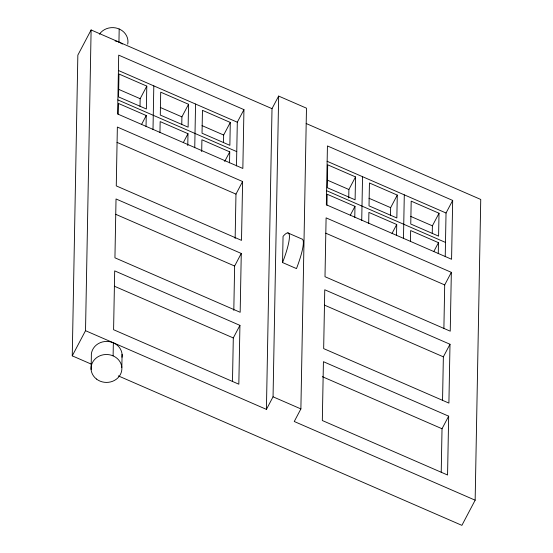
<?xml version="1.0" encoding="UTF-8"?>
<svg xmlns="http://www.w3.org/2000/svg" width="553" height="553" viewBox="0 0 553 553"><rect width="100%" height="100%" fill="white"/><g stroke="black" fill="none" stroke-linecap="round" stroke-linejoin="round"><path stroke-width="0.83" d="M91.584 364.261L72.256 355.849L77.849 55.12L91.114 29.959L272.014 108.658L266.422 409.386L85.521 330.687L91.114 29.959M91.107 369.501L91.349 356.422A15.415 13.963 1.1 0 1 107.116 341.422A15.415 13.963 1.1 0 1 121.999 357.252M113.109 355.869L113.351 342.798M118.943 42.069L119.185 28.991M118.211 114.457L118.418 103.439L146.248 115.542L146.047 126.561M121.84 367.406L122.082 354.328M140.02 106.335L140.165 98.704L146.794 86.123L118.964 74.019L118.542 96.899L146.372 109.003L146.794 86.123M153.001 129.589L153.817 85.881M159.962 132.616L160.163 121.598L187.992 133.702L187.771 145.57M181.771 124.494L181.909 116.863L188.545 104.282L160.709 92.178L160.287 115.059L188.117 127.169L188.545 104.282M194.746 147.755L195.562 104.04M201.693 151.626L201.914 139.757L229.744 151.868L229.536 162.879M223.516 142.653L223.654 135.029L230.29 122.448L202.46 110.337L202.032 133.218L229.861 145.328L230.29 122.448M232.488 381.432L233.297 337.945L239.926 325.364L114.685 270.88L113.593 329.719L238.834 384.204L239.926 325.364M233.808 310.371L234.631 266.034L241.267 253.454L116.026 198.969L114.934 257.809L240.168 312.293L241.267 253.454M235.143 238.461L235.972 194.117L242.601 181.536L117.36 127.059L116.268 185.891L241.509 240.375L242.601 181.536M236.497 165.914L237.306 122.206L243.942 109.625L118.701 55.141L117.609 113.98L242.843 168.465L243.942 109.625M266.422 409.386L273.051 396.805L278.65 96.077L306.48 108.181L300.887 408.916L294.251 421.497L475.151 500.189L461.886 525.35L118.294 375.881M282.562 262.544L283.053 236.394A38.537 6.781 -66.5 0 1 282.562 262.544L296.477 268.599A38.537 6.781 -66.5 0 0 301.744 238.951L287.823 232.896M326.947 205.26L327.148 194.241L354.978 206.345L354.777 217.364M348.736 197.981L348.895 189.506L355.531 176.925L327.694 164.822L327.272 187.702L355.102 199.813L355.531 176.925M361.731 220.391L362.547 176.684M368.692 223.419L368.899 212.4L396.729 224.511L396.522 235.523M390.501 215.297L390.639 207.665L397.275 195.091L369.445 182.981L369.017 205.861L396.847 217.972L397.275 195.091M403.483 238.557L404.291 194.85M410.437 241.578L410.644 230.56L438.474 242.67L438.266 253.689M432.246 233.456L432.391 225.831L439.02 213.251L411.19 201.14L410.761 224.02L438.598 236.131L439.02 213.251M441.218 472.241L442.027 428.748L448.656 416.167L323.422 361.69L322.323 420.522L447.564 475.006L448.656 416.167M442.552 400.324L443.361 356.837L449.997 344.256L324.756 289.772L323.664 348.611L448.905 403.096L449.997 344.256M443.893 328.413L444.702 284.919L451.338 272.339L326.097 217.861L324.998 276.7L450.239 331.178L451.338 272.339M445.227 256.716L446.036 213.009L452.672 200.428L327.431 145.944L326.339 204.783L451.58 259.267L452.672 200.428M475.151 500.189L480.744 199.46L306.168 123.513M141.568 124.425L146.248 115.542M183.313 142.584L187.992 133.702M72.256 355.849L85.521 330.687M224.67 161.483L229.744 151.868M272.014 108.658L278.65 96.077M350.298 215.228L354.978 206.345M392.042 233.387L396.729 224.511M433.794 251.546L438.474 242.67M118.37 70.466L237.306 122.206M327.1 161.269L446.036 213.009M118.515 89.289L140.165 98.704M160.266 107.448L181.909 116.863M202.011 125.607L223.654 135.029M327.252 180.091L348.895 189.506M368.996 198.251L390.639 207.665M410.741 216.41L432.391 225.831M117.824 99.886L236.76 151.626M326.553 190.688L445.49 242.428M117.029 142.377L235.972 194.117M325.765 233.179L444.702 284.919M115.695 214.294L234.631 266.034M324.424 305.097L443.361 356.837M114.353 286.205L233.297 337.945M322.302 376.662L442.027 428.748M273.051 396.805L300.887 408.916M115.114 40.929A15.415 13.963 1.1 0 1 122.317 44.06M99.409 34.238A15.415 13.963 1.1 0 1 118.072 28.556A15.415 13.963 1.1 0 1 127.715 44.164M96.464 379.04A15.415 13.963 1.1 0 0 121.632 371.042A15.415 13.963 1.1 0 0 101.323 355.275A15.415 13.963 1.1 0 0 96.464 379.04"/></g></svg>
